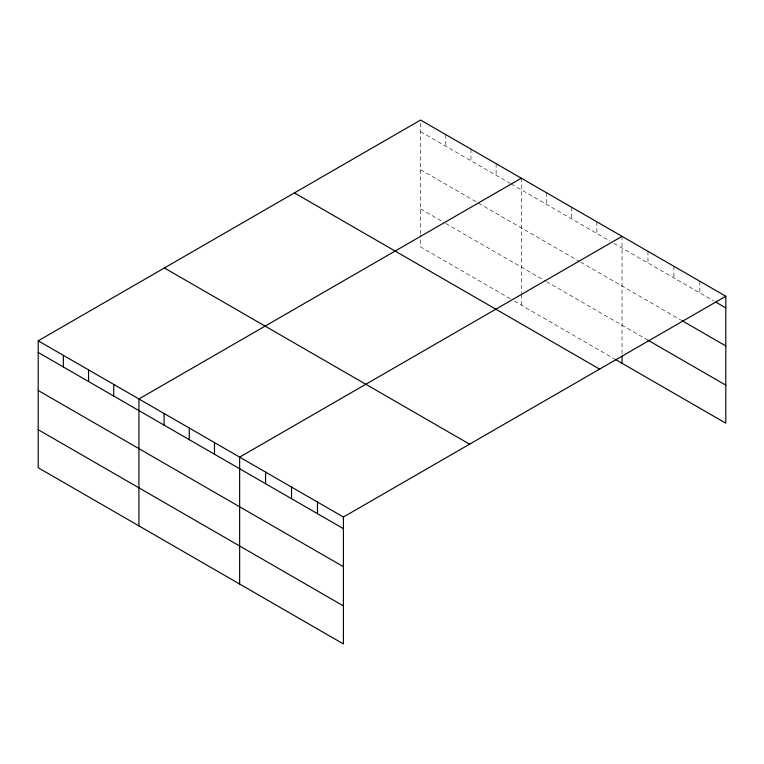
<?xml version="1.0" encoding="UTF-8"?>
<svg xmlns="http://www.w3.org/2000/svg" width="764" height="764" viewBox="0 0 764 764"><rect width="100%" height="100%" fill="white"/><g stroke="black" fill="none" stroke-linecap="round" stroke-linejoin="round"><path stroke-width="0.57" stroke-dasharray="3.82 2.86" d="M420.582 233.889L420.582 120.053M420.582 131.675L510.228 183.427M511.231 184.009L609.939 240.994M613.969 243.324L713.824 300.978M420.582 169.723L579.723 261.603M580.736 262.186L680.896 320.011M420.582 208.925L444.763 222.878M445.765 223.46L545.477 281.028M546.489 281.61L647.967 340.2M510.228 298.724L420.582 246.973L420.582 235.083M514.258 301.054L613.969 358.622M699.853 281.286L699.853 292.908M673.915 266.302L673.915 277.934M647.967 251.327L647.967 262.95M622.03 236.353L622.03 353.761M596.846 221.808L596.846 233.44M571.663 207.273L571.663 218.905M546.489 192.738L546.489 204.36M521.306 178.203L521.306 293.233M521.306 294.417L521.306 305.123M496.123 163.658L496.123 175.29M470.949 149.123L470.949 160.746M445.765 134.588L445.765 146.21"/><path stroke-width="1.15" d="M725.8 296.26L420.582 120.053L38.2 340.82L38.2 467.74L343.418 643.947L343.418 517.027L725.8 296.26L725.8 423.18L614.972 359.204M521.306 178.203L138.924 398.97L138.924 525.89M622.03 236.353L239.638 457.12L239.638 584.04M715.82 302.124L725.8 307.892M681.899 320.584L725.8 345.939M647.967 340.2L725.8 385.132M294.398 192.9L599.616 369.117M164.384 267.963L469.602 444.18M38.2 340.82L343.418 517.027M38.2 352.443L343.418 528.659M38.2 390.49L343.418 566.707M38.2 429.693L343.418 605.9M622.03 356.139L622.03 363.272M317.471 502.053L317.471 513.675M291.533 487.079L291.533 498.701M265.586 472.095L265.586 483.727M214.464 442.576L214.464 454.208M189.281 428.041L189.281 439.672M164.098 413.505L164.098 425.128M113.74 384.426L113.74 396.058M88.557 369.891L88.557 381.522M63.383 355.356L63.383 366.978"/></g></svg>
